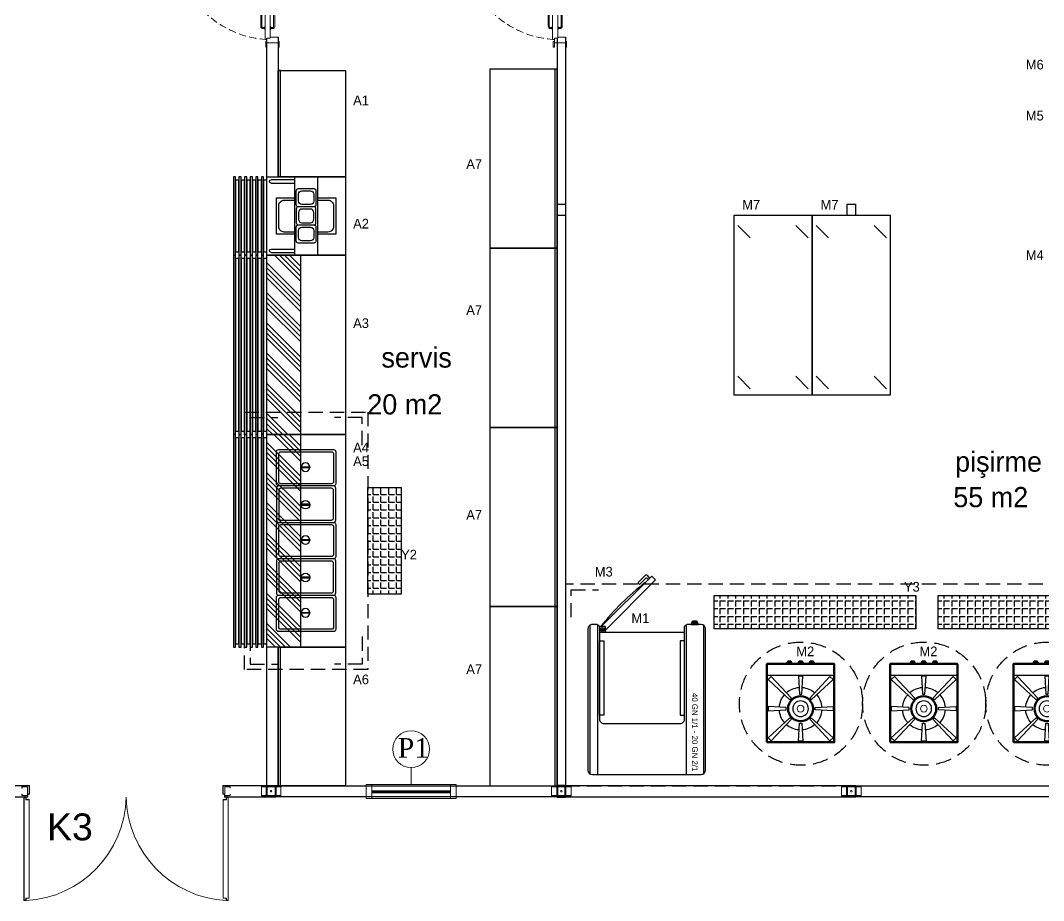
# Model space of a CAD drawing. Header units: millimetres. Extents: x 1020825 to 1025123, y -11230 to -9738.
# Drawn here: x 1022513 to 1023426, y -11230 to -10445 of the extents above; entities that cross this region are included whole.
import ezdxf
from ezdxf.enums import TextEntityAlignment as Align

# ---------------------------------------------------------------- set-up
doc = ezdxf.new("R2010")
doc.units = ezdxf.units.MM
for name, pattern in [('DASHED2', [9.525, 6.35, -3.175]), ('HIDDEN', [0.375, 0.25, -0.125]), ('HIDDENX2', [19.05, 12.7, -6.35])]:
    doc.linetypes.add(name, pattern=pattern)
for name, color, linetype, lineweight in [('-DWG_ANA', 7, 'Continuous', 50), ('-DWG_DETAY1', 7, 'Continuous', 25), ('-DWG_DETAY2', 7, 'Continuous', 15), ('A_strc-prf', 115, 'Continuous', 9), ('DUVAR', 1, 'Continuous', 40), ('PLAN', 253, 'Continuous', 15), ('WALL INTERNAL', 7, 'Continuous', 50), ('YAZİ', 7, 'Continuous', 5)]:
    doc.layers.add(name, color=color, linetype=linetype, lineweight=lineweight)
for name, color, linetype in [('0-MUTFAK', 7, 'Continuous'), ('BİRLEŞİM ELEMANLARI', 4, 'Continuous'), ('DIŞ PANEL', 21, 'Continuous'), ('P1', 40, 'Continuous'), ('S2000-002 Çizgi', 7, 'Continuous')]:
    doc.layers.add(name, color=color, linetype=linetype)
doc.styles.get("Standard").update_dxf_attribs({"font": 'arial.ttf', "height": 400})
doc.styles.add('TAKSİM', font='GOTHIC.TTF', dxfattribs={"height": 20})
doc.styles.add('YENI', font='arial.ttf', dxfattribs={"height": 1})

# ---------------------------------------------------------------- blocks, each defined once
blk = doc.blocks.new('DIŞ İKİLİ KEP 80-60')
at = {"lineweight": 40}
blk.add_lwpolyline([(125.5, 94), (125.5, -6), (49.5, -6), (49.5, 94)], close=True, dxfattribs=at)
at = {"layer": 'BİRLEŞİM ELEMANLARI', "color": 6, "lineweight": 20}
for p, q in [((175, 82), (0, 82)), ((0, 2), (175, 2)), ((18.5, 82), (18.5, 84)), ((18.5, 2), (18.5, 0)), ((25, 79), (25, 87)), ((25, 5), (25, -3)), ((31.5, 82), (31.5, 84)), ((31.5, 2), (31.5, 0)), ((143.5, 82), (143.5, 84)), ((143.5, 2), (143.5, 0)), ((150, 79), (150, 87)), ((150, 5), (150, -3)), ((156.5, 82), (156.5, 84)), ((156.5, 2), (156.5, 0))]:
    blk.add_line(p, q, dxfattribs=at)
for points in [[(0, 0), (0, 84)], [(0, 84), (175, 84), (175, 0), (0, 0)]]:
    blk.add_lwpolyline(points, dxfattribs=at)
blk.add_circle((88, 42), 6.5, dxfattribs=at)
blk = doc.blocks.new('K3 1750X2035 (80)')
at = {"color": 171, "lineweight": 15}
for p, q in [((-50075.7, -8695.5), (-50075.7, -8707.5)), ((-50075.7, -8695.5), (-50025.7, -8695.5)), ((-50075.7, -8707.5), (-50074.5, -8707.5)), ((-50075.7, -8775.5), (-50075.7, -8763.5)), ((-50074.5, -8763.5), (-50075.7, -8763.5)), ((-50074.5, -8696.7), (-50026.9, -8696.7)), ((-50074.5, -8696.7), (-50074.5, -8707.5)), ((-50074.5, -8774.3), (-50074.5, -8763.5)), ((-50066.2, -8682), (-50066.2, -8683.5)), ((-50026.9, -8696.7), (-50026.9, -8774.3)), ((-50025.7, -8695.5), (-50025.7, -8775.5)), ((-48215.7, -8695.5), (-48265.7, -8695.5)), ((-48265.7, -8695.5), (-48265.7, -8775.5)), ((-48216.9, -8696.7), (-48264.5, -8696.7)), ((-48264.5, -8696.7), (-48264.5, -8774.3)), ((-48225.2, -8682), (-48225.2, -8683.5)), ((-48216.9, -8696.7), (-48216.9, -8707.5)), ((-48215.7, -8707.5), (-48216.9, -8707.5)), ((-48216.9, -8774.3), (-48216.9, -8763.5)), ((-48216.9, -8763.5), (-48215.7, -8763.5)), ((-48215.7, -8695.5), (-48215.7, -8707.5)), ((-48215.7, -8775.5), (-48215.7, -8763.5)), ((-50025.7, -8775.5), (-50075.7, -8775.5)), ((-50026.9, -8774.3), (-50074.5, -8774.3)), ((-50066.2, -8785), (-50066.2, -8783.5)), ((-48265.7, -8775.5), (-48215.7, -8775.5)), ((-48264.5, -8774.3), (-48216.9, -8774.3)), ((-48225.2, -8785), (-48225.2, -8783.5))]:
    blk.add_line(p, q, dxfattribs=at)
at = {"color": 151, "lineweight": 9}
for p, q in [((-50046.7, -8695.5), (-50046.7, -8683.5)), ((-50025.7, -8695.5), (-50046.7, -8695.5)), ((-50025.7, -8695.5), (-50046.7, -8695.5)), ((-48265.7, -8695.5), (-48244.7, -8695.5)), ((-48265.7, -8695.5), (-48244.7, -8695.5)), ((-48244.7, -8695.5), (-48244.7, -8683.5))]:
    blk.add_line(p, q, dxfattribs=at)
at = {"color": 171, "lineweight": 15, "elevation": 0}
for points in [[(-50039.9, -8666.2), (-50039.9, -8681.2), (-50057.9, -8681.2), (-50057.9, -7758.8), (-50039.9, -7758.8), (-50039.9, -7773.8), (-50041.1, -7773.8), (-50041.1, -7760), (-50056.7, -7760), (-50056.7, -8680), (-50041.1, -8680), (-50041.1, -8666.2)], [(-50056.1, -8680), (-50041.1, -8680), (-50041.1, -8660), (-50011.1, -8660), (-50011.1, -7780), (-50041.1, -7780), (-50041.1, -7760), (-50056.1, -7760), (-50056.1, -7761.2), (-50042.3, -7761.2), (-50042.3, -7781.2), (-50012.3, -7781.2), (-50012.3, -8658.8), (-50042.3, -8658.8), (-50042.3, -8678.8), (-50056.1, -8678.8)], [(-48235.3, -8680), (-48250.3, -8680), (-48250.3, -8660), (-48280.3, -8660), (-48280.3, -7780), (-48250.3, -7780), (-48250.3, -7760), (-48235.3, -7760), (-48235.3, -7761.2), (-48249.1, -7761.2), (-48249.1, -7781.2), (-48279.1, -7781.2), (-48279.1, -8658.8), (-48249.1, -8658.8), (-48249.1, -8678.8), (-48235.3, -8678.8)], [(-48251.5, -8666.2), (-48251.5, -8681.2), (-48233.5, -8681.2), (-48233.5, -7758.8), (-48251.5, -7758.8), (-48251.5, -7773.8), (-48250.3, -7773.8), (-48250.3, -7760), (-48234.7, -7760), (-48234.7, -8680), (-48250.3, -8680), (-48250.3, -8666.2)]]:
    blk.add_lwpolyline(points, close=True, dxfattribs=at)
for points in [[(-50066.2, -8682), (-50024.2, -8682), (-50024.2, -8710), (-50009.2, -8710), (-50009.2, -8785), (-50066.2, -8785)], [(-50066.2, -8783.5), (-50010.7, -8783.5), (-50010.7, -8711.5), (-50025.7, -8711.5), (-50025.7, -8683.5), (-50066.2, -8683.5)], [(-48225.2, -8682), (-48267.2, -8682), (-48267.2, -8710), (-48282.2, -8710), (-48282.2, -8785), (-48225.2, -8785)], [(-48225.2, -8783.5), (-48280.7, -8783.5), (-48280.7, -8711.5), (-48265.7, -8711.5), (-48265.7, -8683.5), (-48225.2, -8683.5)]]:
    blk.add_lwpolyline(points, dxfattribs=at)
at = {"color": 171, "lineweight": 15}
for centre, start, end in [((-50087.9, -8699.9), 1.11079, 87.08255), ((-48203.6, -8699.9), 92.91745, 178.88921)]:
    blk.add_arc(centre, 942.3, start, end, dxfattribs=at)
blk = doc.blocks.new('DIŞ-K3 KAPILI-2514-G-B-(80)')
at = {"layer": 'DIŞ PANEL'}
for points in [[(377, 100), (0, 100), (0, 0), (392, 0)], [(2122, 0), (2514, 0), (2514, 100), (2137, 100)]]:
    blk.add_lwpolyline(points, dxfattribs=at)
blk.add_blockref('K3 1750X2035 (80)', (50402.7, 8783.5))
blk = doc.blocks.new('DIŞ-DOLU-2514-G-B-(80)')
at = {"layer": 'DIŞ PANEL'}
blk.add_lwpolyline([(0, 100), (2514, 100), (2514, 0), (0, 0)], close=True, dxfattribs=at)
blk = doc.blocks.new('ghggfhh')
at = {"color": 7}
blk.add_lwpolyline([(1188.71, 1333.35), (1193.71, 1333.35), (1193.71, 1333.87), (1188.71, 1333.87)], close=True, dxfattribs=at)
blk.add_lwpolyline([(1188.71, 1333), (1189.21, 1332.53), (1189.21, 1332.51, 0.414214), (1190.21, 1331.51), (1192.21, 1331.51, 0.414214), (1193.21, 1332.51), (1193.21, 1332.53), (1193.71, 1333)], format="xyb", dxfattribs=at)
for points in [[(1188.71, 1333), (1190.71, 1333)], [(1189.35, 1332.74), (1193.07, 1332.74)], [(1189.46, 1332.51), (1192.96, 1332.51)], [(1189.5, 1332.27), (1192.92, 1332.27)], [(1189.62, 1332.04), (1192.79, 1332.04)], [(1189.97, 1331.8), (1192.45, 1331.8)], [(1190.71, 1333.35), (1190.71, 1333)], [(1191.71, 1333.35), (1191.71, 1333)], [(1191.71, 1333), (1193.71, 1333)]]:
    blk.add_lwpolyline(points, dxfattribs=at)
blk = doc.blocks.new('dsfdsdfdsf')
at = {"color": 7}
for p, q in [((-1637.89, -3824.14), (-1637.89, -3950.14)), ((-1536.89, -3820.14), (-1633.89, -3820.14)), ((-1532.89, -3950.14), (-1532.89, -3824.14)), ((-1633.89, -3954.14), (-1622.53, -3954.14)), ((-1539.76, -3954.14), (-1536.89, -3954.14))]:
    blk.add_line(p, q, dxfattribs=at)
for points in [[(-1636.1, -3953.47), (-1636.1, -3820.8)], [(-1620.63, -3953.65), (-1620.63, -3820.14)], [(-1541.44, -3953.77), (-1541.44, -3820.14)], [(-1534.5, -3953.34), (-1534.5, -3820.93)], [(-1548.17, -3952.24), (-1548.17, -3947.24), (-1619.13, -3947.24), (-1619.13, -3952.24)], [(-1548.17, -3948.69), (-1593.37, -3993.89), (-1589.83, -3997.43)], [(-1589.83, -3997.43), (-1544.65, -3952.24)]]:
    blk.add_lwpolyline(points, dxfattribs=at)
for points in [[(-1543.17, -3952.24), (-1543.17, -3869.65, 0.414214), (-1547.17, -3865.65), (-1615.13, -3865.65, 0.414214), (-1619.13, -3869.65), (-1619.13, -3952.24)], [(-1585.66, -3995.25, 0.414214), (-1584.25, -3995.25), (-1578.99, -3989.99), (-1577.52, -3991.46), (-1584.23, -3998.18, -0.414214), (-1585.65, -3998.18), (-1586.41, -3997.41), (-1588.12, -3995.71), (-1586.66, -3994.25), (-1585.66, -3995.25)]]:
    blk.add_lwpolyline(points, format="xyb", dxfattribs=at)
for points in [[(-1619.13, -3939.64), (-1615.13, -3939.64), (-1615.13, -3873.07), (-1619.13, -3873.07)], [(-1543.17, -3939.64), (-1547.17, -3939.64), (-1547.17, -3873.07), (-1543.17, -3873.07)], [(-1543.17, -3947.24), (-1548.17, -3947.24), (-1548.17, -3952.24), (-1543.17, -3952.24)]]:
    blk.add_lwpolyline(points, close=True, dxfattribs=at)
for radius in [1.74, 1.49, 0.293]:
    blk.add_circle((-1545.67, -3949.72), radius, dxfattribs=at)
for centre, radius, start, end in [((-1633.89, -3824.14), 4, 90, 180), ((-1536.89, -3824.14), 4, 0, 90), ((-1633.89, -3950.14), 4, 180, 270), ((-1622.53, -3950.14), 4, 270, 328.31029), ((-1713.44, -3822.01), 213.33, 307.34994, 322.38034), ((-1539.76, -3950.14), 4, 211.68971, 270), ((-1536.89, -3950.14), 4, 270, 0)]:
    blk.add_arc(centre, radius, start, end, dxfattribs=at)
at = {"color": 7, "xscale": 1.276185955557594, "yscale": 1.276185955557594, "zscale": 1.276185955557594}
blk.add_blockref('ghggfhh', (-3148.42, -5656.41), dxfattribs=at)
at = {"color": 7, "insert": (-1630.91, -3892.95), "char_height": 5, "attachment_point": 1, "rotation": 90}
blk.add_mtext_dynamic_manual_height_columns('\\A1;40 GN 1/1 - 20 GN 2/1     ', width=72.2694, gutter_width=12.5, heights=[0], dxfattribs=at)
blk = doc.blocks.new('1-OG6')
at = {"layer": '-DWG_DETAY1', "color": 0}
for points in [[(-30, 30), (-30, -30), (30, -30), (30, 30)], [(-8.11, 9.46), (-9.51, 8.04), (-29, 26), (-26.18, 28.84)], [(-1, 13), (1, 13), (2, 29), (-2, 29)], [(8.11, 9.46), (9.51, 8.04), (29, 26), (26.18, 28.84)], [(-13, 1), (-13, -1), (-29, -2), (-29, 2)], [(13, 1), (13, -1), (29, -2), (29, 2)], [(-8.11, -9.46), (-9.51, -8.04), (-29, -26), (-26.18, -28.84)], [(8.11, -9.46), (9.51, -8.04), (29, -26), (26.18, -28.84)], [(-1, -13), (1, -13), (2, -29), (-2, -29)]]:
    blk.add_lwpolyline(points, close=True, dxfattribs=at)
for points in [[(-1.44, 18.95, 0.162747), (-12.55, 14.27, 0.162747)], [(12.55, 14.27, 0.162747), (1.44, 18.95, 0.162747)], [(-14.36, 12.44, 0.160919), (-18.95, 1.44, 0.160919)], [(18.95, 1.44, 0.160919), (14.36, 12.44, 0.160919)], [(-18.95, -1.44, 0.160919), (-14.36, -12.44, 0.160919)], [(14.36, -12.44, 0.160919), (18.95, -1.44, 0.160919)], [(-12.55, -14.27, 0.162747), (-1.44, -18.95, 0.162747)], [(1.44, -18.95, 0.162747), (12.55, -14.27, 0.162747)]]:
    blk.add_lwpolyline(points, format="xyb", dxfattribs=at)
blk.add_circle((0, 0), 7, dxfattribs=at)
at = {"layer": '-DWG_DETAY2', "color": 0}
blk.add_circle((0, 0), 3, dxfattribs=at)
blk = doc.blocks.new('A$C4DC56874')
at = {"layer": '-DWG_ANA', "color": 0}
blk.add_lwpolyline([(60, 0), (0, 0), (0, 70), (60, 70)], close=True, dxfattribs=at)
blk.add_circle((30, 30), 11.18, dxfattribs=at)
at = {"color": 7}
for points in [[(17.5, 70.88), (18, 71.34), (18, 71.37, -0.414214), (19, 72.37), (21, 72.37, -0.414214), (22, 71.37), (22, 71.34), (22.5, 70.88)], [(27.5, 70.88), (28, 71.34), (28, 71.37, -0.414214), (29, 72.37), (31, 72.37, -0.414214), (32, 71.37), (32, 71.34), (32.5, 70.88)], [(37.5, 70.88), (38, 71.34), (38, 71.37, -0.414214), (39, 72.37), (41, 72.37, -0.414214), (42, 71.37), (42, 71.34), (42.5, 70.88)]]:
    blk.add_lwpolyline(points, format="xyb", dxfattribs=at)
for points in [[(17.5, 70.88), (19.5, 70.88)], [(18.14, 71.13), (21.86, 71.13)], [(18.25, 71.37), (21.75, 71.37)], [(18.29, 71.6), (21.71, 71.6)], [(18.42, 71.84), (21.58, 71.84)], [(18.76, 72.08), (21.24, 72.08)], [(19.5, 70.53), (19.5, 70.88)], [(20.5, 70.88), (22.5, 70.88)], [(20.5, 70.53), (20.5, 70.88)], [(27.5, 70.88), (29.5, 70.88)], [(28.14, 71.13), (31.86, 71.13)], [(28.25, 71.37), (31.75, 71.37)], [(28.29, 71.6), (31.71, 71.6)], [(28.42, 71.84), (31.58, 71.84)], [(28.76, 72.08), (31.24, 72.08)], [(29.5, 70.53), (29.5, 70.88)], [(30.5, 70.88), (32.5, 70.88)], [(30.5, 70.53), (30.5, 70.88)], [(37.5, 70.88), (39.5, 70.88)], [(38.14, 71.13), (41.86, 71.13)], [(38.25, 71.37), (41.75, 71.37)], [(38.29, 71.6), (41.71, 71.6)], [(38.42, 71.84), (41.58, 71.84)], [(38.76, 72.08), (41.24, 72.08)], [(39.5, 70.53), (39.5, 70.88)], [(40.5, 70.88), (42.5, 70.88)], [(40.5, 70.53), (40.5, 70.88)]]:
    blk.add_lwpolyline(points, dxfattribs=at)
for points in [[(17.5, 70.53), (22.5, 70.53), (22.5, 70), (17.5, 70)], [(27.5, 70.53), (32.5, 70.53), (32.5, 70), (27.5, 70)], [(37.5, 70.53), (42.5, 70.53), (42.5, 70), (37.5, 70)]]:
    blk.add_lwpolyline(points, close=True, dxfattribs=at)
at = {"layer": 'PLAN', "color": 0, "linetype": 'Continuous', "rotation": 180}
blk.add_blockref('1-OG6', (30, 30), dxfattribs=at)
blk = doc.blocks.new('WE2')
at = {"layer": 'A_strc-prf', "linetype": 'DASHED2', "elevation": 0}
blk.add_lwpolyline([(-2278.77, 19384.01, -0.392696), (-2193.23, 19464.02), (-2193.23, 19384.01)], format="xyb", dxfattribs=at)
blk.add_lwpolyline([(-2278.77, 19384.01, -0.392696), (-2193.23, 19464.02), (-2193.23, 19384.01)], format="xyb", dxfattribs=at)
at = {"layer": 'A_strc-prf', "elevation": 0}
for points in [[(-2277.77, 19382.51), (-2278.77, 19382.51), (-2278.77, 19384.01), (-2194.77, 19384.01), (-2194.77, 19382.51), (-2195.77, 19382.51), (-2195.77, 19379.51), (-2196.77, 19379.51), (-2277.77, 19379.51)], [(-2277.77, 19382.51), (-2278.77, 19382.51), (-2278.77, 19384.01), (-2194.77, 19384.01), (-2194.77, 19382.51), (-2195.77, 19382.51), (-2195.77, 19379.51), (-2196.77, 19379.51), (-2277.77, 19379.51)], [(-2270.03, 19384.51), (-2267.28, 19384.51), (-2267.28, 19384.01), (-2270.03, 19384.01)], [(-2270.03, 19384.51), (-2267.28, 19384.51), (-2267.28, 19384.01), (-2270.03, 19384.01)], [(-2285.77, 19383.51), (-2280.77, 19383.51), (-2280.77, 19382.51), (-2281.77, 19382.51), (-2285.77, 19382.51)], [(-2285.77, 19383.51), (-2280.77, 19383.51), (-2280.77, 19382.51), (-2281.77, 19382.51), (-2285.77, 19382.51)], [(-2281.77, 19382.51), (-2277.77, 19382.51), (-2277.77, 19379.51), (-2276.77, 19379.51), (-2276.77, 19372.51), (-2281.77, 19372.51)], [(-2281.77, 19382.51), (-2277.77, 19382.51), (-2277.77, 19379.51), (-2276.77, 19379.51), (-2276.77, 19372.51), (-2281.77, 19372.51)], [(-2270.03, 19379.51), (-2267.28, 19379.51), (-2267.28, 19379.01), (-2270.03, 19379.01)], [(-2270.03, 19379.51), (-2267.28, 19379.51), (-2267.28, 19379.01), (-2270.03, 19379.01)], [(-2196.77, 19379.51), (-2195.77, 19379.51), (-2195.77, 19382.51), (-2191.77, 19382.51), (-2191.77, 19372.51), (-2196.77, 19372.51)], [(-2196.77, 19379.51), (-2195.77, 19379.51), (-2195.77, 19382.51), (-2191.77, 19382.51), (-2191.77, 19372.51), (-2196.77, 19372.51)], [(-2192.77, 19383.51), (-2187.77, 19383.51), (-2187.77, 19382.51), (-2191.77, 19382.51), (-2192.77, 19382.51)], [(-2192.77, 19383.51), (-2187.77, 19383.51), (-2187.77, 19382.51), (-2191.77, 19382.51), (-2192.77, 19382.51)], [(-2285.77, 19372.51), (-2281.77, 19372.51), (-2280.77, 19372.51), (-2280.77, 19371.51), (-2285.77, 19371.51)], [(-2285.77, 19372.51), (-2281.77, 19372.51), (-2280.77, 19372.51), (-2280.77, 19371.51), (-2285.77, 19371.51)], [(-2192.77, 19372.51), (-2191.77, 19372.51), (-2187.77, 19372.51), (-2187.77, 19371.51), (-2192.77, 19371.51)], [(-2192.77, 19372.51), (-2191.77, 19372.51), (-2187.77, 19372.51), (-2187.77, 19371.51), (-2192.77, 19371.51)]]:
    blk.add_lwpolyline(points, close=True, dxfattribs=at)
for points in [[(-2267.15, 19388.01), (-2257.15, 19388.01, -0.414214), (-2255.15, 19386.01, -0.91685), (-2256.15, 19386.01, 0.414214), (-2257.15, 19387.01), (-2267.15, 19387.01, 0.414214), (-2268.15, 19386.01), (-2268.15, 19384.51), (-2269.15, 19384.51), (-2269.15, 19386.01, -0.414214)], [(-2267.15, 19388.01), (-2257.15, 19388.01, -0.414214), (-2255.15, 19386.01, -0.91685), (-2256.15, 19386.01, 0.414214), (-2257.15, 19387.01), (-2267.15, 19387.01, 0.414214), (-2268.15, 19386.01), (-2268.15, 19384.51), (-2269.15, 19384.51), (-2269.15, 19386.01, -0.414214)], [(-2269.15, 19377.51), (-2269.15, 19379.01), (-2268.15, 19379.01), (-2268.15, 19377.51, 0.414214), (-2267.15, 19376.51), (-2257.15, 19376.51, 0.414214), (-2256.15, 19377.51, -0.91685), (-2255.15, 19377.51, -0.414214), (-2257.15, 19375.51), (-2267.15, 19375.51, -0.414214)], [(-2269.15, 19377.51), (-2269.15, 19379.01), (-2268.15, 19379.01), (-2268.15, 19377.51, 0.414214), (-2267.15, 19376.51), (-2257.15, 19376.51, 0.414214), (-2256.15, 19377.51, -0.91685), (-2255.15, 19377.51, -0.414214), (-2257.15, 19375.51), (-2267.15, 19375.51, -0.414214)]]:
    blk.add_lwpolyline(points, format="xyb", close=True, dxfattribs=at)
blk = doc.blocks.new('A$C510426C4')
at = {"layer": 'S2000-002 Çizgi'}
for p, q in [((2.48, 66.25), (2.48, 45)), ((5.51, 66.25), (5.51, 45)), ((64.49, 66.25), (64.49, 45)), ((67.52, 66.25), (67.52, 45))]:
    blk.add_line(p, q, dxfattribs=at)
for points in [[(0, 100), (70, 100), (70, 98), (0, 98)], [(0, 95), (70, 95), (70, 93), (0, 93)], [(3, 98), (67, 98), (67, 95), (3, 95)], [(3, 93), (67, 93), (67, 90), (3, 90)], [(3, 93), (67, 93), (67, 90), (3, 90)], [(0, 90), (70, 90), (70, 88), (0, 88)], [(0, 85), (70, 85), (70, 83), (0, 83)], [(3, 88), (67, 88), (67, 85), (3, 85)], [(3, 88), (67, 88), (67, 85), (3, 85)], [(3, 88), (67, 88), (67, 85), (3, 85)], [(3, 83), (67, 83), (67, 80), (3, 80)], [(0, 80), (70, 80), (70, 78), (0, 78)], [(0, 75), (70, 75), (70, 73), (0, 73)], [(3, 78), (67, 78), (67, 75), (3, 75)], [(0, 0), (70, 0), (70, 70), (0, 70)], [(3, 73), (67, 73), (67, 70), (3, 70)], [(0, 45), (0, 25), (70, 25), (70, 45)]]:
    blk.add_lwpolyline(points, close=True, dxfattribs=at)
for points in [[(51.25, 45), (51.25, 61.5), (18.75, 61.5), (18.75, 45)], [(18.75, 25), (18.75, 8.5), (51.25, 8.5), (51.25, 25)]]:
    blk.add_lwpolyline(points, dxfattribs=at)
for points in [[(49.25, 45), (49.25, 54.5, 0.414214), (44.25, 59.5), (25.75, 59.5, 0.414214), (20.75, 54.5), (20.75, 45)], [(20.75, 25), (20.75, 15.5, 0.414214), (25.75, 10.5), (44.25, 10.5, 0.414214), (49.25, 15.5), (49.25, 25)]]:
    blk.add_lwpolyline(points, format="xyb", dxfattribs=at)
for points in [[(12.5, 26.2), (24.7, 26.2, 0.414214), (26.7, 28.2), (26.7, 41.8, 0.414214), (24.7, 43.8), (12.5, 43.8, 0.414214), (10.5, 41.8), (10.5, 28.2, 0.414214)], [(15.5, 28.2), (21.7, 28.2, 0.414214), (24.7, 31.2), (24.7, 38.8, 0.414214), (21.7, 41.8), (15.5, 41.8, 0.414214), (12.5, 38.8), (12.5, 31.2, 0.414214)], [(40.9, 26.2), (28.7, 26.2, -0.414214), (26.7, 28.2), (26.7, 41.8, -0.414214), (28.7, 43.8), (40.9, 43.8, -0.414214), (42.9, 41.8), (42.9, 28.2, -0.414214)], [(37.9, 28.2), (31.7, 28.2, -0.414214), (28.7, 31.2), (28.7, 38.8, -0.414214), (31.7, 41.8), (37.9, 41.8, -0.414214), (40.9, 38.8), (40.9, 31.2, -0.414214)], [(44.9, 26.2), (57.1, 26.2, 0.414214), (59.1, 28.2), (59.1, 41.8, 0.414214), (57.1, 43.8), (44.9, 43.8, 0.414214), (42.9, 41.8), (42.9, 28.2, 0.414214)], [(47.9, 28.2), (54.1, 28.2, 0.414214), (57.1, 31.2), (57.1, 38.8, 0.414214), (54.1, 41.8), (47.9, 41.8, 0.414214), (44.9, 38.8), (44.9, 31.2, 0.414214)]]:
    blk.add_lwpolyline(points, format="xyb", close=True, dxfattribs=at)
for centre in [(4, 66.25), (66, 66.25), (66, 66.25)]:
    blk.add_arc(centre, 1.51, 0, 180, dxfattribs=at)
blk = doc.blocks.new('A$C4383204F')
at = {"layer": 'S2000-002 Çizgi'}
for points in [[(51, 32.5), (2, 32.5, 0.414214), (0, 30.5), (0, 2, 0.414214), (2, 0), (51, 0, 0.414214), (53, 2), (53, 30.5, 0.414214)], [(49, 30.5), (4, 30.5, 0.414214), (2, 28.5), (2, 4, 0.414214), (4, 2), (49, 2, 0.414214), (51, 4), (51, 28.5, 0.414214)]]:
    blk.add_lwpolyline(points, format="xyb", close=True, dxfattribs=at)
blk.add_lwpolyline([(29.68, 16.18), (22.18, 16.18), (22.18, 15.43), (29.68, 15.43)], close=True, dxfattribs=at)
blk.add_circle((25.93, 15.78), 3.82, dxfattribs=at)
blk = doc.blocks.new('A$C57210E87')
at = {"layer": 'S2000-002 Çizgi'}
h = blk.add_hatch(dxfattribs=at)
h.set_pattern_fill('ANSI34', color=254, style=0)
h.set_pattern_definition([(45, (-7423.186, -591.372), (-13.470384, 13.470384), []), (45, (-7418.696, -591.372), (-13.470384, 13.470384), []), (45, (-7414.205, -591.372), (-13.470384, 13.470384), []), (45, (-7409.715, -591.372), (-13.470384, 13.470384), [])])
h.paths.add_polyline_path([(0, 30), (190, 30), (190, 60), (0, 60)])
for points in [[(0, 100), (190, 100), (190, 30), (0, 30)], [(0, 60), (190, 60), (190, 30), (0, 30)], [(3, 27), (187, 27), (187, 30), (3, 30)], [(0, 25), (190, 25), (190, 27), (0, 27)], [(0, 20), (190, 20), (190, 22), (0, 22)], [(3, 22), (187, 22), (187, 25), (3, 25)], [(3, 17), (187, 17), (187, 20), (3, 20)], [(0, 15), (190, 15), (190, 17), (0, 17)], [(0, 10), (190, 10), (190, 12), (0, 12)], [(3, 12), (187, 12), (187, 15), (3, 15)], [(3, 12), (187, 12), (187, 15), (3, 15)], [(3, 12), (187, 12), (187, 15), (3, 15)], [(3, 7), (187, 7), (187, 10), (3, 10)], [(3, 7), (187, 7), (187, 10), (3, 10)], [(0, 5), (190, 5), (190, 7), (0, 7)], [(0, 0), (190, 0), (190, 2), (0, 2)], [(3, 2), (187, 2), (187, 5), (3, 5)]]:
    blk.add_lwpolyline(points, close=True, dxfattribs=at)
at = {"layer": 'S2000-002 Çizgi', "extrusion": (0, 0, -1), "zscale": -1, "rotation": 90}
for p in [(-13.5, 38.5), (-78.5, 38.5), (-143.5, 38.5)]:
    blk.add_blockref('A$C4383204F', p, dxfattribs=at)
at = {"layer": 'S2000-002 Çizgi', "rotation": 90}
for p in [(78.5, 38.5), (143.5, 38.5)]:
    blk.add_blockref('A$C4383204F', p, dxfattribs=at)
blk = doc.blocks.new('A$C382F3734')
at = {"layer": 'S2000-002 Çizgi'}
for points in [[(0, 100), (160, 100), (160, 30), (0, 30)], [(3, 27), (157, 27), (157, 30), (3, 30)], [(0, 25), (160, 25), (160, 27), (0, 27)], [(0, 20), (160, 20), (160, 22), (0, 22)], [(3, 22), (157, 22), (157, 25), (3, 25)], [(3, 17), (157, 17), (157, 20), (3, 20)], [(0, 15), (160, 15), (160, 17), (0, 17)], [(0, 10), (160, 10), (160, 12), (0, 12)], [(3, 12), (157, 12), (157, 15), (3, 15)], [(3, 12), (157, 12), (157, 15), (3, 15)], [(3, 12), (157, 12), (157, 15), (3, 15)], [(3, 7), (157, 7), (157, 10), (3, 10)], [(3, 7), (157, 7), (157, 10), (3, 10)], [(0, 5), (160, 5), (160, 7), (0, 7)], [(0, 0), (160, 0), (160, 2), (0, 2)], [(3, 2), (157, 2), (157, 5), (3, 5)]]:
    blk.add_lwpolyline(points, close=True, dxfattribs=at)
blk = doc.blocks.new('P1 800X1100 VASİSTASLI (60)')
at = {"color": 253, "lineweight": 15}
for p, q in [((-87298.1, 34938.2), (-87298.1, 34921.2)), ((-86594.4, 34938.2), (-86594.4, 34921.2))]:
    blk.add_line(p, q, dxfattribs=at)
at = {"layer": 'P1', "lineweight": 15}
for p, q in [((-86946.3, 35145.6), (-86946.3, 34995.6)), ((-87298.1, 34938.2), (-86594.4, 34938.2)), ((-87298.1, 34934.2), (-86594.4, 34934.2)), ((-87298.1, 34925.2), (-86594.4, 34925.2)), ((-87298.1, 34921.2), (-86594.4, 34921.2))]:
    blk.add_line(p, q, dxfattribs=at)
at = {"layer": 'P1', "lineweight": 15, "elevation": 0}
for points in [[(-87348.1, 34995.6), (-86544.4, 34995.6), (-86544.4, 34871.4), (-87348.1, 34871.4)], [(-87298.1, 34995.6), (-86594.4, 34995.6), (-86594.4, 34871.4), (-87298.1, 34871.4)]]:
    blk.add_lwpolyline(points, close=True, dxfattribs=at)
at = {"layer": 'P1', "lineweight": 15}
blk.add_circle((-86946.4, 35310.2), 164.6, dxfattribs=at)

msp = doc.modelspace()

# ---------------------------------------------------------------- hatches: boundary and pattern name
h = msp.add_hatch()
h.set_pattern_fill('ANGLE', color=256, angle=360)
h.set_pattern_definition([(360, (1020836.637, -17713.045), (-1e-14, 6.985), [5.08, -1.905]), (90, (1020836.637, -17713.045), (-6.985, -1e-14), [5.08, -1.905])])
h.paths.add_polyline_path([(1022852.57, -10956.78), (1022822.57, -10956.78), (1022822.57, -10861.78), (1022852.57, -10861.78)])
h = msp.add_hatch()
h.set_pattern_fill('ANGLE', color=256, angle=270)
h.set_pattern_definition([(270, (1016375.543, -8972.0434), (6.985, 1e-14), [5.08, -1.905]), (360, (1016375.543, -8972.0434), (-1e-14, 6.985), [5.08, -1.905])])
h.paths.add_polyline_path([(1023131.81, -10987.98), (1023131.81, -10957.98), (1023311.81, -10957.98), (1023311.81, -10987.98)])
h = msp.add_hatch()
h.set_pattern_fill('ANGLE', color=256, angle=270)
h.set_pattern_definition([(270, (1016575.543, -8972.0434), (6.985, 1e-14), [5.08, -1.905]), (360, (1016575.543, -8972.0434), (-1e-14, 6.985), [5.08, -1.905])])
h.paths.add_polyline_path([(1023331.81, -10987.98), (1023331.81, -10957.98), (1023511.81, -10957.98), (1023511.81, -10987.98)])
at = {"layer": 'S2000-002 Çizgi'}
h = msp.add_hatch(dxfattribs=at)
h.set_pattern_fill('ANSI34', color=254, angle=-90, style=0)
h.set_pattern_definition([(315, (55682.402, -8359.732), (13.4703842, 13.4703842), []), (315, (55682.402, -8364.223), (13.4703842, 13.4703842), []), (315, (55682.402, -8368.713), (13.4703842, 13.4703842), []), (315, (55682.402, -8373.203), (13.4703842, 13.4703842), [])])
h.paths.add_polyline_path([(1022762.57, -10654.28), (1022732.57, -10654.28), (1022732.57, -10794.28), (1022762.57, -10794.28)])
h.paths.add_polyline_path([(1022762.57, -10794.28), (1022732.57, -10794.28), (1022732.57, -10814.28), (1022762.57, -10814.28)])

# ---------------------------------------------------------------- linework, layer by layer
at = {"ltscale": 5}
for p, q in [((1022991.57, -10460.53), (1022991.57, -11127.98)), ((1022999.17, -10459.53), (1022999.17, -11127.98)), ((1022732.57, -10584.28), (1022742.57, -10584.28)), ((1022742.57, -11004.28), (1022732.57, -11004.28))]:
    msp.add_line(p, q, dxfattribs=at)
for p, q in [((1023163.9, -10638.78), (1023153.04, -10627.61)), ((1023215.71, -10638.78), (1023204.85, -10627.61)), ((1023233.9, -10638.78), (1023223.04, -10627.61)), ((1023285.71, -10638.78), (1023274.85, -10627.61)), ((1023163.9, -10773.53), (1023153.04, -10762.35)), ((1023215.71, -10773.53), (1023204.85, -10762.35)), ((1023233.9, -10773.53), (1023223.04, -10762.35)), ((1023285.71, -10773.53), (1023274.85, -10762.35))]:
    msp.add_line(p, q)
for points in [[(1022732.57, -10584.28), (1022732.57, -10460.53)], [(1022742.57, -10459.53), (1022742.57, -10584.28)], [(1022742.57, -11004.28), (1022742.57, -11127.98), (1022732.57, -11127.98), (1022732.57, -11004.28)]]:
    msp.add_lwpolyline(points, dxfattribs=at)
for points in [[(1022802.57, -10584.28), (1022742.57, -10584.28), (1022742.57, -10489.28), (1022802.57, -10489.28)], [(1022744.57, -10489.28), (1022742.57, -10489.28), (1022742.57, -10584.28), (1022744.57, -10584.28)], [(1022931.57, -10647.98), (1022991.57, -10647.98), (1022991.57, -10487.98), (1022931.57, -10487.98)], [(1022989.57, -10647.98), (1022991.57, -10647.98), (1022991.57, -10487.98), (1022989.57, -10487.98)], [(1022999.17, -10618.78), (1022991.57, -10618.78), (1022991.57, -10608.78), (1022999.17, -10608.78)], [(1023258.17, -10618.78), (1023250.57, -10618.78), (1023250.57, -10608.78), (1023258.17, -10608.78)], [(1022931.57, -10807.98), (1022991.57, -10807.98), (1022991.57, -10647.98), (1022931.57, -10647.98)], [(1022989.57, -10807.98), (1022991.57, -10807.98), (1022991.57, -10647.98), (1022989.57, -10647.98)], [(1022762.57, -10814.28), (1022732.57, -10814.28), (1022732.57, -10654.28), (1022762.57, -10654.28)], [(1022931.57, -10967.98), (1022991.57, -10967.98), (1022991.57, -10807.98), (1022931.57, -10807.98)], [(1022989.57, -10967.98), (1022991.57, -10967.98), (1022991.57, -10807.98), (1022989.57, -10807.98)], [(1022931.57, -11127.98), (1022991.57, -11127.98), (1022991.57, -10967.98), (1022931.57, -10967.98)], [(1022989.57, -11127.98), (1022991.57, -11127.98), (1022991.57, -10967.98), (1022989.57, -10967.98)], [(1022802.57, -11127.98), (1022742.57, -11127.98), (1022742.57, -11004.28), (1022802.57, -11004.28)], [(1022744.57, -11004.28), (1022742.57, -11004.28), (1022742.57, -11127.98), (1022744.57, -11127.98)]]:
    msp.add_lwpolyline(points, close=True, dxfattribs=at)
for points in [[(1023219.37, -10778.78), (1023219.37, -10618.78), (1023149.37, -10618.78), (1023149.37, -10778.78)], [(1023289.37, -10778.78), (1023289.37, -10618.78), (1023219.37, -10618.78), (1023219.37, -10778.78)], [(1022822.57, -10861.78), (1022852.57, -10861.78), (1022852.57, -10956.78), (1022822.57, -10956.78)], [(1023311.81, -10957.98), (1023311.81, -10987.98), (1023131.81, -10987.98), (1023131.81, -10957.98)], [(1023511.81, -10957.98), (1023511.81, -10987.98), (1023331.81, -10987.98), (1023331.81, -10957.98)]]:
    msp.add_lwpolyline(points, close=True)
at = {"layer": '0-MUTFAK', "color": 0, "linetype": 'HIDDEN', "ltscale": 55}
for centre in [(1023209.44, -11054.65), (1023319.44, -11054.65), (1023429.44, -11054.65)]:
    msp.add_circle(centre, 55, dxfattribs=at)
at = {"layer": 'DIŞ PANEL'}
for p, q in [((1022740.17, -11127.98), (1022991.57, -11127.98)), ((1022740.17, -11137.98), (1022740.17, -11127.98)), ((1022991.57, -11127.98), (1022991.57, -11137.98)), ((1022991.57, -11137.98), (1022740.17, -11137.98))]:
    msp.add_line(p, q, dxfattribs=at)
at = {"layer": 'S2000-002 Çizgi', "linetype": 'HIDDENX2'}
for points in [[(1022712.57, -10794.28), (1022822.57, -10794.28), (1022822.57, -11024.28), (1022712.57, -11024.28)], [(1023844.44, -10947.98), (1022999.17, -10947.98), (1022999.17, -11127.98), (1023844.44, -11127.98)]]:
    msp.add_lwpolyline(points, close=True, dxfattribs=at)
for points in [[(1022717.57, -10823.86), (1022717.57, -10799.28), (1022742.16, -10799.28)], [(1022817.57, -10823.86), (1022817.57, -10799.28), (1022792.99, -10799.28)], [(1023004.17, -10977.56), (1023004.17, -10952.98), (1023028.76, -10952.98)], [(1022717.57, -10994.7), (1022717.57, -11019.28), (1022742.16, -11019.28)], [(1022817.57, -10994.7), (1022817.57, -11019.28), (1022792.99, -11019.28)]]:
    msp.add_lwpolyline(points, dxfattribs=at)

# ---------------------------------------------------------------- block references
at = {"ltscale": 5, "rotation": 270}
msp.add_blockref('A$C382F3734', (1022702.57, -10654.28), dxfattribs=at)
at = {"color": 7, "rotation": 180}
msp.add_blockref('dsfdsdfdsf', (1021486.28, -14938.12), dxfattribs=at)
at = {"ltscale": 5, "xscale": -1}
for p in [(1023239.05, -11089.14), (1023349.05, -11089.14), (1023459.05, -11089.14)]:
    msp.add_blockref('A$C4DC56874', p, dxfattribs=at)
at = {"xscale": -0.1, "yscale": 0.1, "zscale": 0.1}
msp.add_blockref('P1 800X1100 VASİSTASLI (60)', (1014166.7, -14626.33), dxfattribs=at)
at = {"yscale": 0.1, "zscale": 0.1}
for p, xscale, rotation in [((1022745.12, -11128.58), 0.1, 179.9999999999999), ((1022986.62, -11128.58), -0.1, 180), ((1023263.12, -11128.58), 0.1, 179.9999999999999)]:
    msp.add_blockref('DIŞ İKİLİ KEP 80-60', p, dxfattribs=dict(at, xscale=xscale, rotation=rotation))
at = {"layer": 'DUVAR', "color": 5, "rotation": 90.00000000000001}
for p in [(1042115.09, -8182.76, 0), (1042371.69, -8182.76, 0)]:
    msp.add_blockref('WE2', p, dxfattribs=at)
at = {"layer": 'S2000-002 Çizgi', "xscale": -1, "rotation": 90}
msp.add_blockref('A$C510426C4', (1022802.57, -10584.28), dxfattribs=at)
at = {"layer": 'S2000-002 Çizgi', "rotation": 270}
msp.add_blockref('A$C57210E87', (1022702.57, -10814.28), dxfattribs=at)
at = {"layer": 'WALL INTERNAL', "xscale": 0.1, "yscale": 0.1, "zscale": 0.1, "rotation": 179.9999999999999}
msp.add_blockref('DIŞ-K3 KAPILI-2514-G-B-(80)', (1022732.57, -11127.98), dxfattribs=at)
at = {"layer": 'WALL INTERNAL', "yscale": 0.1, "zscale": 0.1}
for p, xscale in [((1023250.57, -11137.98), -0.1), ((1023258.17, -11137.98), 0.1)]:
    msp.add_blockref('DIŞ-DOLU-2514-G-B-(80)', p, dxfattribs=dict(at, xscale=xscale))

# ---------------------------------------------------------------- texts
at = {"style": 'TAKSİM'}
for s, p in [('M6', (1023418.14, -10488.34)), ('A1', (1022816.61, -10520.29)), ('M5', (1023418.14, -10533.89)), ('A7', (1022917.6, -10577.19)), ('M7', (1023164.93, -10613.44)), ('M7', (1023234.93, -10613.44)), ('A2', (1022816.61, -10630.38)), ('M4', (1023418.14, -10658.41)), ('A7', (1022917.6, -10707.58)), ('A3', (1022816.61, -10719.24)), ('A4', (1022816.61, -10830.35)), ('A5', (1022816.61, -10842.49)), ('A7', (1022917.6, -10890.36)), ('Y2', (1022859.43, -10925.89)), ('M3', (1023033.33, -10941.12)), ('Y3', (1023308.39, -10954.62)), ('M1', (1023066.03, -10982.61)), ('M2', (1023213.2, -11012.28)), ('M2', (1023323.2, -11012.28)), ('A7', (1022917.6, -11028.25)), ('A6', (1022816.61, -11037.3))]:
    msp.add_text(s, height=8.64, dxfattribs=at).set_placement(p, align=Align.CENTER)
for s, p in [('servis', (1022834.81, -10754.57)), ('20 m2', (1022822.18, -10796.37)), ('pişirme', (1023347.03, -10847.56)), ('55 m2', (1023345.4, -10879.21))]:
    msp.add_text(s, height=18, dxfattribs=at).set_placement(p)
at = {"lineweight": 0, "insert": (1022849.43, -11085.37), "char_height": 17.4916, "width": 436.1315, "attachment_point": 1}
msp.add_mtext('{\\fGeorgia|b0|i0|c162|p18;P1}', dxfattribs=at)
at = {"layer": 'YAZİ', "lineweight": 0, "style": 'YENI'}
msp.add_text('K3', height=24, rotation=359.99999, dxfattribs=at).set_placement((1022536.13, -11176.69))

doc.saveas('drawing.dxf')
